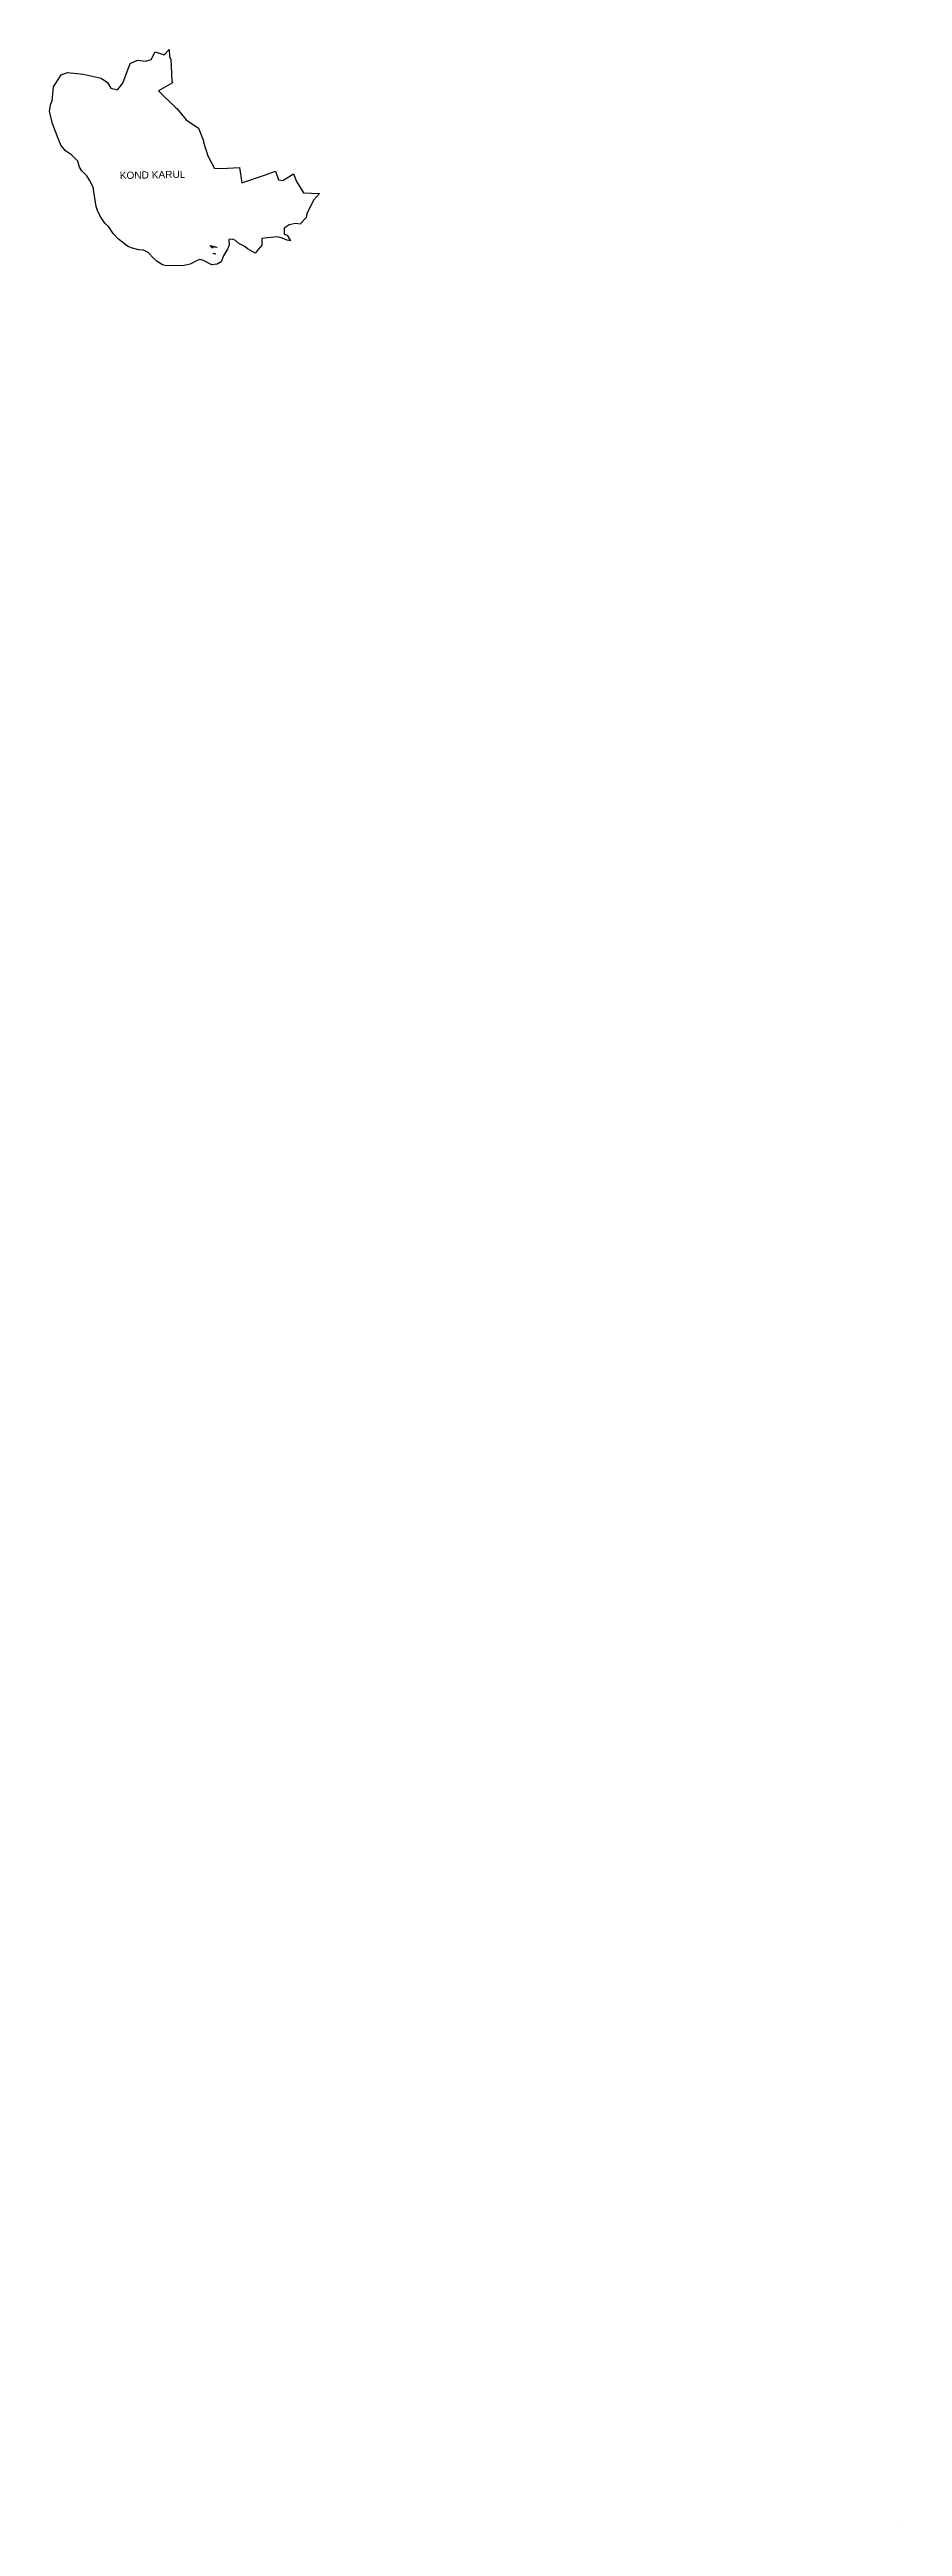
# Model space of a CAD drawing. Header units: metres. Extents: x 73 to 318146, y 17 to 1926166.
# Drawn here: x 305319 to 318146, y 1888892 to 1926166 of the extents above; entities outside this region: 1.
import ezdxf

# ---------------------------------------------------------------- set-up
doc = ezdxf.new("R2010")
doc.units = ezdxf.units.M
doc.header["$MEASUREMENT"] = 0
for name, color, linetype in [('JETTY', 51, 'Continuous'), ('JETTY HATCH', 210, 'Continuous'), ('village', 3, 'Continuous'), ('VILLAGE NAME', 250, 'Continuous')]:
    doc.layers.add(name, color=color, linetype=linetype)
doc.styles.get("Standard").update_dxf_attribs({"font": 'arial.ttf'})
picture_1 = doc.add_image_def('image1.ecw', size_in_pixel=(115815, 376923))

msp = doc.modelspace()

# ---------------------------------------------------------------- hatches: boundary and pattern name
at = {"layer": 'JETTY HATCH'}
h = msp.add_hatch(dxfattribs=at)
h.set_pattern_fill('ANGLE', color=256, scale=0.41)
h.set_pattern_definition([(0, (0, 0), (0, 2.86385), [2.0828, -0.78105]), (90, (0, 0), (-2.86385, 2e-16), [2.0828, -0.78105])])
h.paths.add_polyline_path([(318146, 1888935), (318143, 1888935), (318138, 1888895), (318118, 1888899), (318118, 1888896), (318140, 1888892), (318143, 1888916)])
h.paths.add_polyline_path([(307737, 1923215), (307735, 1923210), (307767, 1923177), (307780, 1923200), (307805, 1923193), (307837, 1923186), (307838, 1923190)])
h.paths.add_polyline_path([(307813, 1923093), (307780, 1923103), (307783, 1923094), (307809, 1923086)])

# ---------------------------------------------------------------- linework, layer by layer
at = {"layer": 'JETTY', "flags": 128}
msp.add_lwpolyline([(307838, 1923190), (307837, 1923186), (307805, 1923193), (307780, 1923200), (307767, 1923177), (307735, 1923210), (307737, 1923215)], close=True, dxfattribs=at)
msp.add_lwpolyline([(307780, 1923103), (307813, 1923093), (307809, 1923086), (307783, 1923094), (307780, 1923103)], dxfattribs=at)
at = {"layer": 'village', "color": 3, "true_color": 0x00ff00}
msp.add_polyline3d([(309379, 1924002, 0), (309287, 1923898, 0), (309190, 1923695, 0), (309179, 1923639, 0), (309105, 1923561, 0), (309094, 1923538, 0), (309016, 1923550, 0), (308920, 1923527, 0), (308848, 1923478, 0), (308846, 1923389, 0), (308892, 1923373, 0), (308943, 1923287, 0), (308890, 1923296, 0), (308800, 1923335, 0), (308740, 1923347, 0), (308513, 1923324, 0), (308513, 1923222, 0), (308412, 1923100, 0), (308295, 1923166, 0), (308254, 1923200, 0), (308167, 1923247, 0), (308117, 1923291, 0), (308072, 1923313, 0), (308016, 1923307, 0), (308022, 1923225, 0), (307996, 1923160, 0), (307936, 1923060, 0), (307898, 1922973, 0), (307842, 1922939, 0), (307759, 1922929, 0), (307635, 1922990, 0), (307580, 1923006, 0), (307528, 1922989, 0), (307433, 1922939, 0), (307341, 1922919, 0), (307210, 1922910, 0), (307055, 1922919, 0), (307015, 1922929, 0), (306937, 1922978, 0), (306889, 1923020, 0), (306804, 1923113, 0), (306733, 1923149, 0), (306659, 1923154, 0), (306544, 1923184, 0), (306491, 1923209, 0), (306358, 1923311, 0), (306277, 1923398, 0), (306208, 1923498, 0), (306152, 1923552, 0), (306080, 1923658, 0), (306039, 1923742, 0), (306022, 1923802, 0), (305974, 1924097, 0), (305920, 1924203, 0), (305881, 1924264, 0), (305805, 1924341, 0), (305770, 1924397, 0), (305743, 1924485, 0), (305650, 1924582, 0), (305560, 1924640, 0), (305486, 1924726, 0), (305445, 1924843, 0), (305362, 1925050, 0), (305319, 1925238, 0), (305339, 1925356, 0), (305356, 1925389, 0), (305379, 1925604, 0), (305495, 1925784, 0), (305588, 1925822, 0), (305824, 1925795, 0), (306095, 1925737, 0), (306190, 1925671, 0), (306240, 1925583, 0), (306340, 1925562, 0), (306422, 1925662, 0), (306529, 1925956, 0), (306639, 1926006, 0), (306766, 1925991, 0), (306849, 1926019, 0), (306908, 1926130, 0), (307044, 1926086, 0), (307118, 1926166, 0), (307123, 1926055, 0), (307144, 1926022, 0), (307157, 1925695, 0), (307166, 1925666, 0), (306957, 1925545, 0), (307216, 1925291, 0), (307232, 1925281, 0), (307374, 1925111, 0), (307558, 1924982, 0), (307633, 1924792, 0), (307633, 1924775, 0), (307700, 1924566, 0), (307799, 1924377, 0), (307997, 1924381, 0), (308176, 1924391, 0), (308213, 1924162, 0), (308537, 1924272, 0), (308716, 1924338, 0), (308763, 1924206, 0), (308829, 1924194, 0), (308986, 1924296, 0), (309032, 1924180, 0), (309138, 1924010, 0)], close=True, dxfattribs=at)

# ---------------------------------------------------------------- texts
at = {"layer": 'VILLAGE NAME', "insert": (306373, 1924326), "char_height": 108.75, "attachment_point": 1, "rotation": 1.1028}
msp.add_mtext_dynamic_manual_height_columns('{\\fArial|b0|i0|c0|p34;KOND KARUL}', width=1571.31, gutter_width=544, heights=[0], dxfattribs=at)

# ---------------------------------------------------------------- pictures from other files: only their frames are drawn
image = msp.add_image(picture_1, insert=(73, 17), size_in_units=(0.0417, 0.136))
image.dxf.flags = 7

doc.saveas('drawing.dxf')
